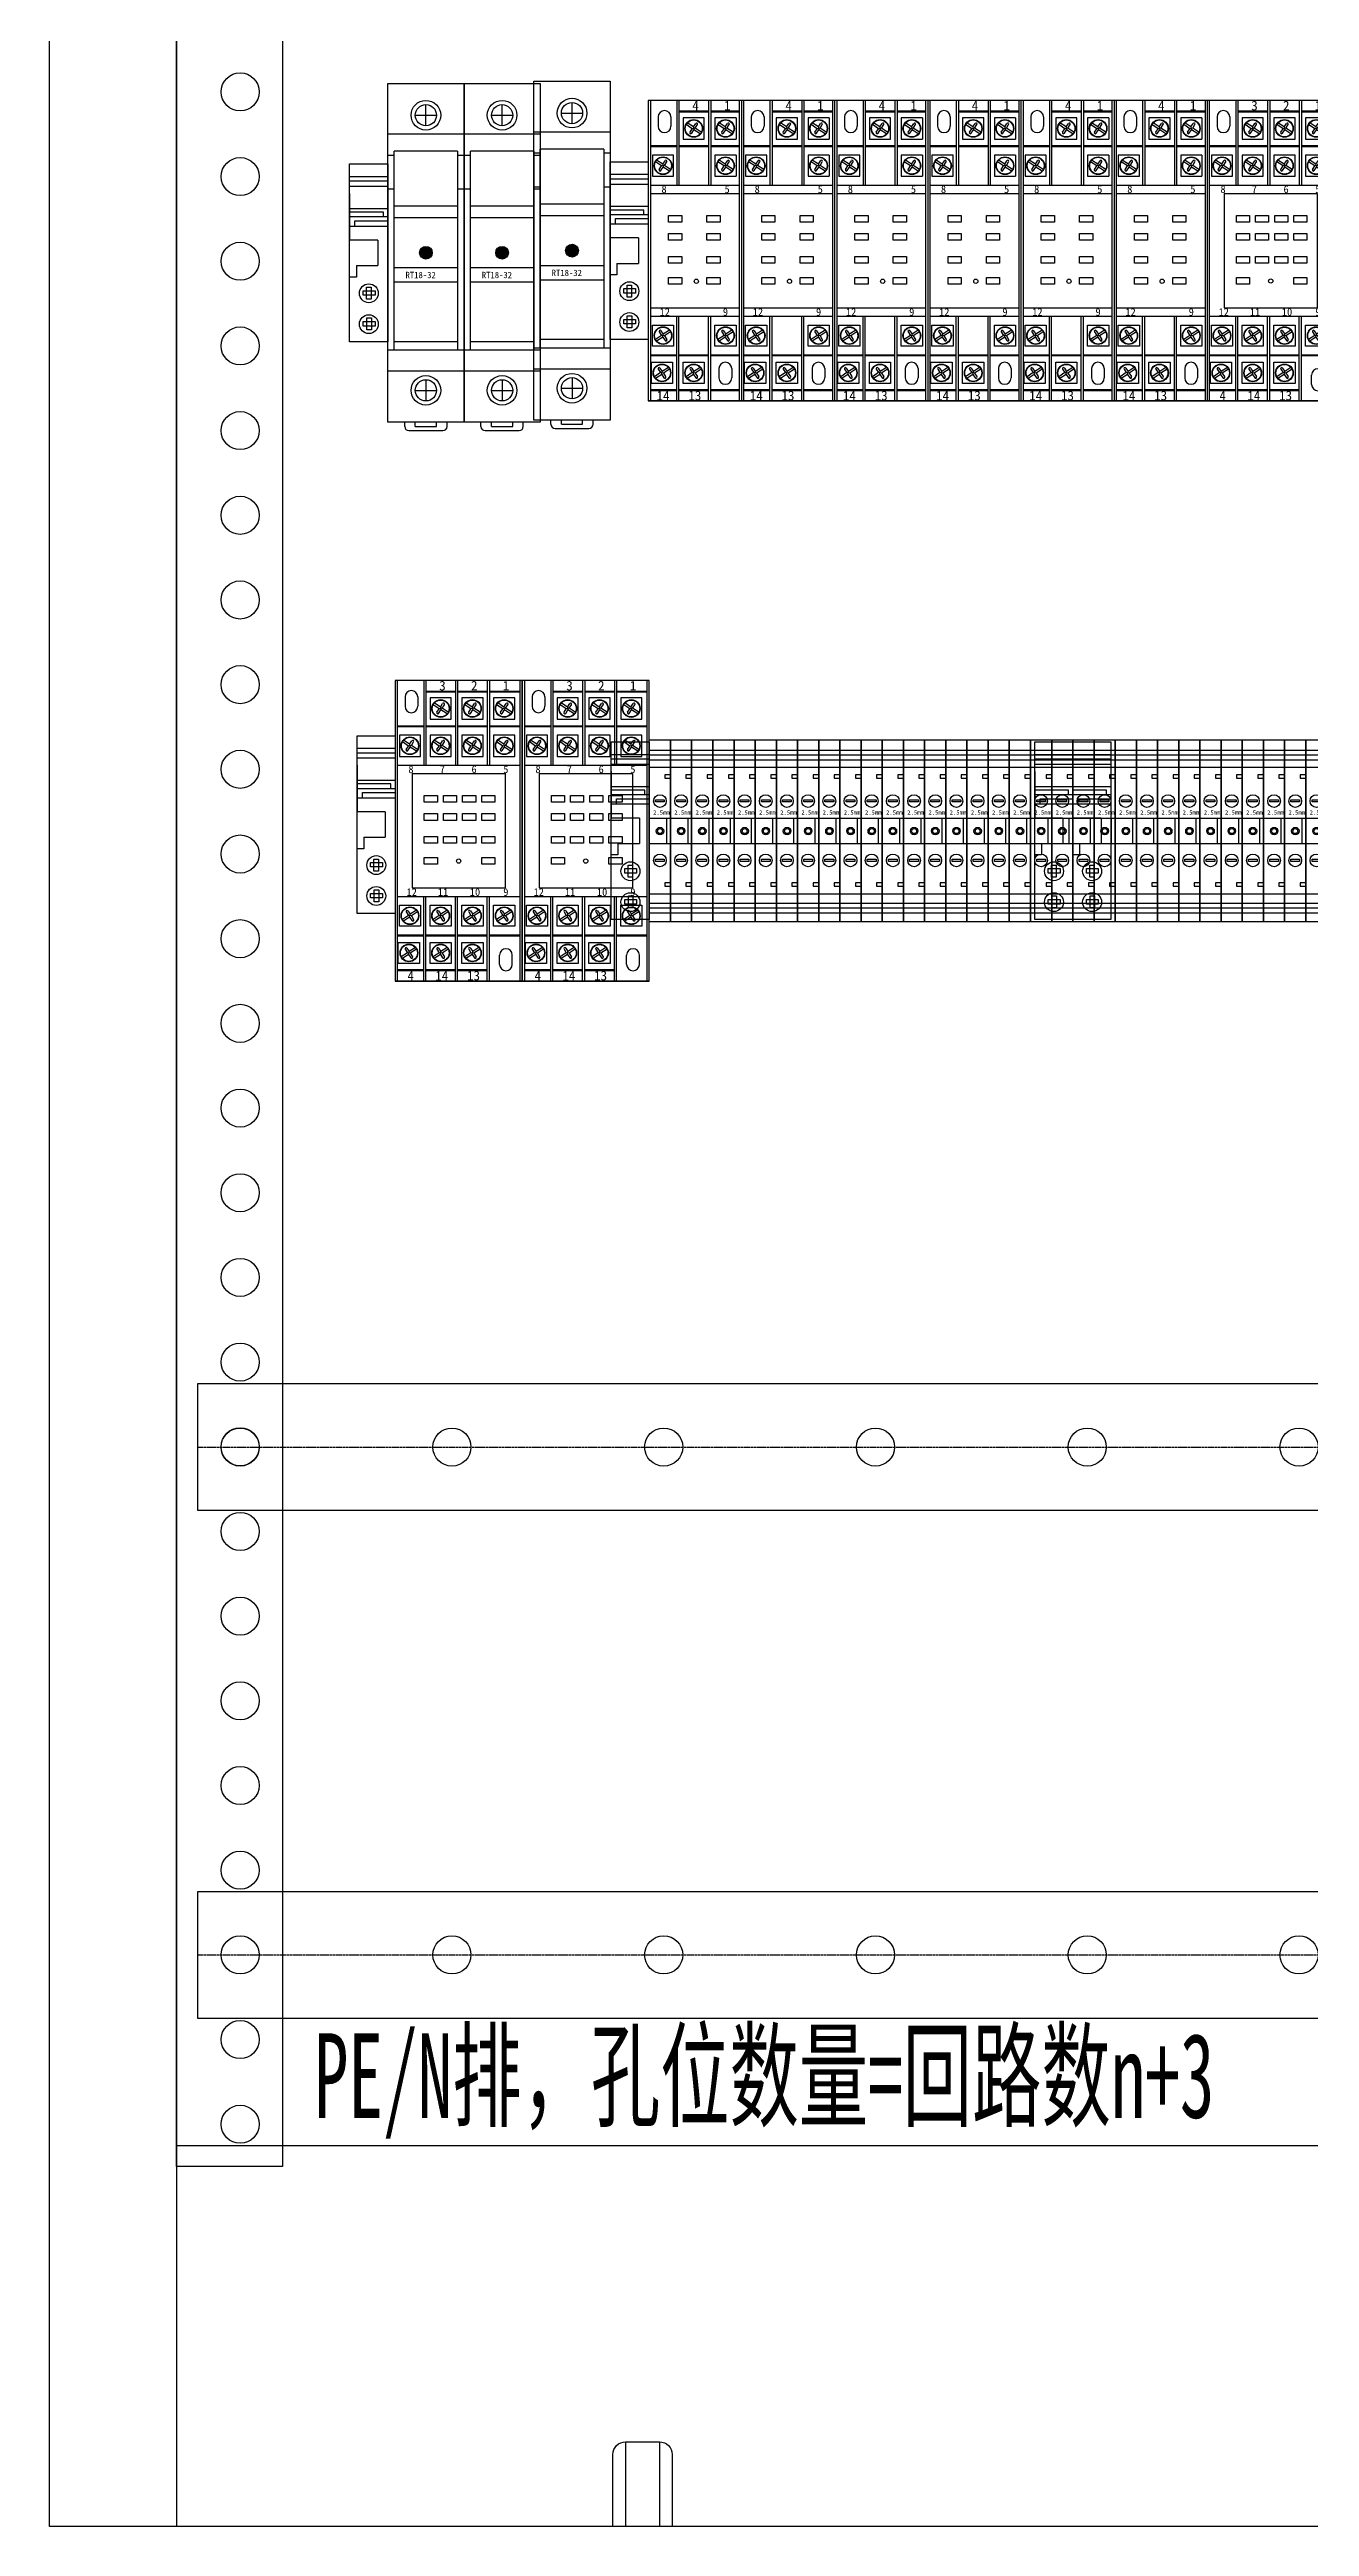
# Model space of a CAD drawing. Extents: x 1629190 to 1629790, y 398012 to 400212.
# Drawn here: x 1629190 to 1629487, y 398012 to 398597 of the extents above; entities that cross this region are included whole.
import ezdxf
from ezdxf.enums import TextEntityAlignment as Align

# ---------------------------------------------------------------- set-up
doc = ezdxf.new("R2010")
doc.units = 0
doc.header["$MEASUREMENT"] = 0
doc.linetypes.add('LYJS-XX', pattern=[0.35, 0.25, -0.1])
for name, color, linetype in [('LY-JS-BJ', 7, 'Continuous'), ('LY-JS-YQJ', 7, 'Continuous'), ('布置图', 20, 'Continuous')]:
    doc.layers.add(name, color=color, linetype=linetype)
doc.layers.add('LY-二次控制图', color=7, linetype='Continuous', lineweight=18)
doc.styles.add('宋体', font='', dxfattribs={"width": 0.8, "height": 3.5})
doc.styles.get('宋体').set_extended_font_data('SimSun')

# ---------------------------------------------------------------- blocks, each defined once
blk = doc.blocks.new('HH54P')
at = {"layer": 'LY-JS-YQJ'}
for p, q in [((0, 71), (0, 68.5)), ((30, 71), (0, 71)), ((0, 71), (0, 0)), ((0.5, 71), (0.5, 0)), ((6.75, 71), (6.75, 51)), ((7.25, 71), (7.25, 51)), ((14.25, 71), (14.25, 51)), ((14.75, 71), (14.75, 51)), ((21.75, 71), (21.75, 51)), ((22.25, 71), (22.25, 51)), ((29.5, 0), (29.5, 71)), ((30, 0), (30, 71)), ((2.34, 67.09), (2.34, 64.88)), ((5.34, 67.09), (5.34, 64.88)), ((7.25, 68.5), (14.25, 68.5)), ((7.25, 68.3), (14.25, 68.3)), ((13.24, 66.87), (8.24, 66.87)), ((8.24, 66.87), (8.24, 61.87)), ((10.4, 64.3), (8.95, 65.27)), ((10.67, 64.71), (9.21, 65.67)), ((11.07, 64.44), (10.4, 64.3)), ((10.67, 64.71), (11.21, 65.53)), ((10.67, 64.71), (10.8, 64.04)), ((11.07, 64.44), (11.61, 65.26)), ((12.53, 63.48), (11.07, 64.44)), ((13.24, 61.87), (13.24, 66.87)), ((14.75, 68.5), (21.75, 68.5)), ((14.75, 68.3), (21.75, 68.3)), ((15.74, 66.87), (15.74, 61.87)), ((20.74, 66.87), (15.74, 66.87)), ((17.9, 64.3), (16.45, 65.27)), ((18.17, 64.71), (16.71, 65.67)), ((18.57, 64.44), (17.9, 64.3)), ((18.17, 64.71), (18.71, 65.53)), ((18.17, 64.71), (18.3, 64.04)), ((18.57, 64.44), (19.11, 65.26)), ((20.03, 63.48), (18.57, 64.44)), ((20.74, 61.87), (20.74, 66.87)), ((22.25, 68.5), (29.5, 68.5)), ((22.25, 68.3), (29.5, 68.3)), ((28.24, 66.87), (23.24, 66.87)), ((23.24, 66.87), (23.24, 61.87)), ((25.4, 64.3), (23.95, 65.27)), ((25.67, 64.71), (24.21, 65.67)), ((26.07, 64.44), (25.4, 64.3)), ((25.67, 64.71), (26.21, 65.53)), ((25.67, 64.71), (25.8, 64.04)), ((26.07, 64.44), (26.61, 65.26)), ((27.53, 63.48), (26.07, 64.44)), ((28.24, 61.87), (28.24, 66.87)), ((0.5, 60.3), (6.75, 60.3)), ((0.5, 60.1), (6.75, 60.1)), ((7.25, 60.3), (14.25, 60.3)), ((7.25, 60.1), (14.25, 60.1)), ((8.24, 61.87), (13.24, 61.87)), ((9.86, 63.48), (10.4, 64.3)), ((10.26, 63.22), (10.8, 64.04)), ((12.26, 63.08), (10.8, 64.04)), ((14.75, 60.3), (21.75, 60.3)), ((14.75, 60.1), (21.75, 60.1)), ((15.74, 61.87), (20.74, 61.87)), ((17.36, 63.48), (17.9, 64.3)), ((17.76, 63.22), (18.3, 64.04)), ((19.76, 63.08), (18.3, 64.04)), ((22.25, 60.3), (29.5, 60.3)), ((22.25, 60.1), (29.5, 60.1)), ((23.24, 61.87), (28.24, 61.87)), ((24.86, 63.48), (25.4, 64.3)), ((25.26, 63.22), (25.8, 64.04)), ((27.26, 63.08), (25.8, 64.04)), ((5.99, 58.07), (0.99, 58.07)), ((0.99, 58.07), (0.99, 53.07)), ((0.99, 53.07), (5.99, 53.07)), ((3.15, 55.51), (1.7, 56.47)), ((3.42, 55.91), (1.96, 56.87)), ((2.61, 54.68), (3.15, 55.51)), ((3.01, 54.42), (3.55, 55.24)), ((3.82, 55.64), (3.15, 55.51)), ((3.42, 55.91), (3.96, 56.73)), ((3.42, 55.91), (3.55, 55.24)), ((5.01, 54.28), (3.55, 55.24)), ((3.82, 55.64), (4.36, 56.46)), ((5.28, 54.68), (3.82, 55.64)), ((5.99, 53.07), (5.99, 58.07)), ((8.24, 58.07), (8.24, 53.07)), ((13.24, 58.07), (8.24, 58.07)), ((8.24, 53.07), (13.24, 53.07)), ((10.4, 55.51), (8.95, 56.47)), ((10.67, 55.91), (9.21, 56.87)), ((9.86, 54.68), (10.4, 55.51)), ((10.26, 54.42), (10.8, 55.24)), ((11.07, 55.64), (10.4, 55.51)), ((10.67, 55.91), (11.21, 56.73)), ((10.67, 55.91), (10.8, 55.24)), ((12.26, 54.28), (10.8, 55.24)), ((11.07, 55.64), (11.61, 56.46)), ((12.53, 54.68), (11.07, 55.64)), ((13.24, 53.07), (13.24, 58.07)), ((20.74, 58.07), (15.74, 58.07)), ((15.74, 58.07), (15.74, 53.07)), ((15.74, 53.07), (20.74, 53.07)), ((17.9, 55.51), (16.45, 56.47)), ((18.17, 55.91), (16.71, 56.87)), ((17.36, 54.68), (17.9, 55.51)), ((17.76, 54.42), (18.3, 55.24)), ((18.57, 55.64), (17.9, 55.51)), ((18.17, 55.91), (18.71, 56.73)), ((18.17, 55.91), (18.3, 55.24)), ((19.76, 54.28), (18.3, 55.24)), ((18.57, 55.64), (19.11, 56.46)), ((20.03, 54.68), (18.57, 55.64)), ((20.74, 53.07), (20.74, 58.07)), ((23.24, 58.07), (23.24, 53.07)), ((28.24, 58.07), (23.24, 58.07)), ((23.24, 53.07), (28.24, 53.07)), ((25.4, 55.51), (23.95, 56.47)), ((25.67, 55.91), (24.21, 56.87)), ((24.86, 54.68), (25.4, 55.51)), ((25.26, 54.42), (25.8, 55.24)), ((26.07, 55.64), (25.4, 55.51)), ((25.67, 55.91), (26.21, 56.73)), ((25.67, 55.91), (25.8, 55.24)), ((27.26, 54.28), (25.8, 55.24)), ((26.07, 55.64), (26.61, 56.46)), ((27.53, 54.68), (26.07, 55.64)), ((28.24, 53.07), (28.24, 58.07)), ((0.5, 51), (29.5, 51)), ((4, 49), (4, 22)), ((4, 49), (26, 49)), ((26, 49), (26, 22)), ((0.5, 20), (29.5, 20)), ((0.99, 12.93), (0.99, 17.93)), ((0.99, 17.93), (5.99, 17.93)), ((4, 22), (26, 22)), ((5.99, 17.93), (5.99, 12.93)), ((6.75, 0), (6.75, 20)), ((7.25, 0), (7.25, 20)), ((8.24, 17.93), (13.24, 17.93)), ((8.24, 12.93), (8.24, 17.93)), ((13.24, 17.93), (13.24, 12.93)), ((14.25, 0), (14.25, 20)), ((14.75, 0), (14.75, 20)), ((15.74, 12.93), (15.74, 17.93)), ((15.74, 17.93), (20.74, 17.93)), ((20.74, 17.93), (20.74, 12.93)), ((21.75, 0), (21.75, 20)), ((22.25, 0), (22.25, 20)), ((23.24, 17.93), (28.24, 17.93)), ((23.24, 12.93), (23.24, 17.93)), ((28.24, 17.93), (28.24, 12.93)), ((5.99, 12.93), (0.99, 12.93)), ((3.15, 15.49), (1.7, 14.53)), ((3.42, 15.09), (1.96, 14.13)), ((2.61, 16.32), (3.15, 15.49)), ((3.01, 16.58), (3.55, 15.76)), ((3.82, 15.36), (3.15, 15.49)), ((3.42, 15.09), (3.55, 15.76)), ((3.42, 15.09), (3.96, 14.27)), ((5.01, 16.72), (3.55, 15.76)), ((5.28, 16.32), (3.82, 15.36)), ((3.82, 15.36), (4.36, 14.54)), ((13.24, 12.93), (8.24, 12.93)), ((10.4, 15.49), (8.95, 14.53)), ((10.67, 15.09), (9.21, 14.13)), ((9.86, 16.32), (10.4, 15.49)), ((10.26, 16.58), (10.8, 15.76)), ((11.07, 15.36), (10.4, 15.49)), ((10.67, 15.09), (10.8, 15.76)), ((10.67, 15.09), (11.21, 14.27)), ((12.26, 16.72), (10.8, 15.76)), ((12.53, 16.32), (11.07, 15.36)), ((11.07, 15.36), (11.61, 14.54)), ((20.74, 12.93), (15.74, 12.93)), ((17.9, 15.49), (16.45, 14.53)), ((18.17, 15.09), (16.71, 14.13)), ((17.36, 16.32), (17.9, 15.49)), ((17.76, 16.58), (18.3, 15.76)), ((18.57, 15.36), (17.9, 15.49)), ((18.17, 15.09), (18.3, 15.76)), ((18.17, 15.09), (18.71, 14.27)), ((19.76, 16.72), (18.3, 15.76)), ((20.03, 16.32), (18.57, 15.36)), ((18.57, 15.36), (19.11, 14.54)), ((28.24, 12.93), (23.24, 12.93)), ((25.4, 15.49), (23.95, 14.53)), ((25.67, 15.09), (24.21, 14.13)), ((24.86, 16.32), (25.4, 15.49)), ((25.26, 16.58), (25.8, 15.76)), ((26.07, 15.36), (25.4, 15.49)), ((25.67, 15.09), (25.8, 15.76)), ((25.67, 15.09), (26.21, 14.27)), ((27.26, 16.72), (25.8, 15.76)), ((27.53, 16.32), (26.07, 15.36)), ((26.07, 15.36), (26.61, 14.54)), ((0.5, 10.9), (6.75, 10.9)), ((0.5, 10.7), (6.75, 10.7)), ((0.74, 4.13), (0.74, 9.13)), ((0.74, 9.13), (5.74, 9.13)), ((2.9, 6.7), (1.45, 5.73)), ((3.17, 6.29), (1.71, 5.33)), ((2.36, 7.52), (2.9, 6.7)), ((2.76, 7.78), (3.3, 6.96)), ((3.57, 6.56), (2.9, 6.7)), ((3.17, 6.29), (3.3, 6.96)), ((3.17, 6.29), (3.71, 5.47)), ((4.76, 7.92), (3.3, 6.96)), ((5.03, 7.52), (3.57, 6.56)), ((3.57, 6.56), (4.11, 5.74)), ((5.74, 9.13), (5.74, 4.13)), ((7.25, 10.9), (14.25, 10.9)), ((7.25, 10.7), (14.25, 10.7)), ((8.24, 9.13), (13.24, 9.13)), ((8.24, 4.13), (8.24, 9.13)), ((10.4, 6.7), (8.95, 5.73)), ((10.67, 6.29), (9.21, 5.33)), ((9.86, 7.52), (10.4, 6.7)), ((10.26, 7.78), (10.8, 6.96)), ((11.07, 6.56), (10.4, 6.7)), ((10.67, 6.29), (10.8, 6.96)), ((10.67, 6.29), (11.21, 5.47)), ((12.26, 7.92), (10.8, 6.96)), ((12.53, 7.52), (11.07, 6.56)), ((11.07, 6.56), (11.61, 5.74)), ((13.24, 9.13), (13.24, 4.13)), ((14.75, 10.9), (21.75, 10.9)), ((14.75, 10.7), (21.75, 10.7)), ((15.74, 4.13), (15.74, 9.13)), ((15.74, 9.13), (20.74, 9.13)), ((17.9, 6.7), (16.45, 5.73)), ((18.17, 6.29), (16.71, 5.33)), ((17.36, 7.52), (17.9, 6.7)), ((17.76, 7.78), (18.3, 6.96)), ((18.57, 6.56), (17.9, 6.7)), ((18.17, 6.29), (18.3, 6.96)), ((18.17, 6.29), (18.71, 5.47)), ((19.76, 7.92), (18.3, 6.96)), ((20.03, 7.52), (18.57, 6.56)), ((18.57, 6.56), (19.11, 5.74)), ((20.74, 9.13), (20.74, 4.13)), ((22.25, 10.9), (29.5, 10.9)), ((22.25, 10.7), (29.5, 10.7)), ((24.65, 3.91), (24.65, 6.12)), ((27.65, 3.91), (27.65, 6.12)), ((30, 0), (0, 0)), ((0, 0), (30, 0)), ((0.5, 2.7), (6.75, 2.7)), ((0.5, 2.5), (6.75, 2.5)), ((5.74, 4.13), (0.74, 4.13)), ((7.25, 2.7), (14.25, 2.7)), ((7.25, 2.5), (14.25, 2.5)), ((13.24, 4.13), (8.24, 4.13)), ((14.75, 2.7), (21.75, 2.7)), ((14.75, 2.5), (21.75, 2.5)), ((20.74, 4.13), (15.74, 4.13))]:
    blk.add_line(p, q, dxfattribs=at)
for points in [[(6.88, 43.81), (9.97, 43.81), (9.97, 42.22), (6.88, 42.22)], [(11.41, 43.81), (14.5, 43.81), (14.5, 42.22), (11.41, 42.22)], [(15.93, 43.81), (19.03, 43.81), (19.03, 42.22), (15.93, 42.22)], [(20.46, 43.81), (23.56, 43.81), (23.56, 42.22), (20.46, 42.22)], [(6.88, 39.53), (9.97, 39.53), (9.97, 37.95), (6.88, 37.95)], [(11.41, 39.53), (14.5, 39.53), (14.5, 37.95), (11.41, 37.95)], [(15.93, 39.53), (19.03, 39.53), (19.03, 37.95), (15.93, 37.95)], [(20.46, 39.53), (23.56, 39.53), (23.56, 37.95), (20.46, 37.95)], [(6.88, 34.15), (9.97, 34.15), (9.97, 32.57), (6.88, 32.57)], [(11.41, 34.15), (14.5, 34.15), (14.5, 32.57), (11.41, 32.57)], [(15.93, 34.15), (19.03, 34.15), (19.03, 32.57), (15.93, 32.57)], [(20.46, 34.15), (23.56, 34.15), (23.56, 32.57), (20.46, 32.57)], [(6.88, 29.16), (9.97, 29.16), (9.97, 27.58), (6.88, 27.58)], [(20.46, 29.16), (23.56, 29.16), (23.56, 27.58), (20.46, 27.58)]]:
    blk.add_lwpolyline(points, close=True, dxfattribs=at)
for centre, radius in [((10.74, 64.37), 2.09), ((10.74, 64.37), 2), ((18.24, 64.37), 2.09), ((18.24, 64.37), 2), ((25.74, 64.37), 2.09), ((25.74, 64.37), 2), ((3.49, 55.57), 2.09), ((3.49, 55.57), 2), ((10.74, 55.57), 2.09), ((10.74, 55.57), 2), ((18.24, 55.57), 2.09), ((18.24, 55.57), 2), ((25.74, 55.57), 2.09), ((25.74, 55.57), 2), ((15, 28.33), 0.5), ((3.49, 15.43), 2.09), ((3.49, 15.43), 2), ((10.74, 15.43), 2.09), ((10.74, 15.43), 2), ((18.24, 15.43), 2.09), ((18.24, 15.43), 2), ((25.74, 15.43), 2.09), ((25.74, 15.43), 2), ((3.24, 6.63), 2.09), ((3.24, 6.63), 2), ((10.74, 6.63), 2.09), ((10.74, 6.63), 2), ((18.24, 6.63), 2.09), ((18.24, 6.63), 2)]:
    blk.add_circle(centre, radius, dxfattribs=at)
for centre, radius, start, end in [((3.84, 67.09), 1.5, 0, 180), ((3.84, 64.88), 1.5, 180, 0), ((11.41, 65.39), 0.24, 326.59494, 146.59494), ((18.91, 65.39), 0.24, 326.59494, 146.59494), ((26.41, 65.39), 0.24, 326.59494, 146.59494), ((10.06, 63.35), 0.24, 146.59494, 326.59494), ((17.56, 63.35), 0.24, 146.59494, 326.59494), ((25.06, 63.35), 0.24, 146.59494, 326.59494), ((2.81, 54.55), 0.24, 146.59494, 326.59494), ((4.16, 56.6), 0.24, 326.59494, 146.59494), ((10.06, 54.55), 0.24, 146.59494, 326.59494), ((11.41, 56.6), 0.24, 326.59494, 146.59494), ((17.56, 54.55), 0.24, 146.59494, 326.59494), ((18.91, 56.6), 0.24, 326.59494, 146.59494), ((25.06, 54.55), 0.24, 146.59494, 326.59494), ((26.41, 56.6), 0.24, 326.59494, 146.59494), ((2.81, 16.45), 0.24, 33.40506, 213.40506), ((4.16, 14.4), 0.24, 213.40506, 33.40506), ((10.06, 16.45), 0.24, 33.40506, 213.40506), ((11.41, 14.4), 0.24, 213.40506, 33.40506), ((17.56, 16.45), 0.24, 33.40506, 213.40506), ((18.91, 14.4), 0.24, 213.40506, 33.40506), ((25.06, 16.45), 0.24, 33.40506, 213.40506), ((26.41, 14.4), 0.24, 213.40506, 33.40506), ((2.56, 7.65), 0.24, 33.40506, 213.40506), ((10.06, 7.65), 0.24, 33.40506, 213.40506), ((17.56, 7.65), 0.24, 33.40506, 213.40506), ((26.15, 6.12), 1.5, 0, 180), ((3.91, 5.61), 0.24, 213.40506, 33.40506), ((11.41, 5.61), 0.24, 213.40506, 33.40506), ((18.91, 5.61), 0.24, 213.40506, 33.40506), ((26.15, 3.91), 1.5, 180, 0)]:
    blk.add_arc(centre, radius, start, end, dxfattribs=at)
for s, insert, char_height, width, attachment_point in [('{\\fSimSun|b0|i0|c134|p2;3}', (10.4, 70.88), 2.25, 1.0919, 1), ('{\\fSimSun|b0|i0|c134|p2;2}', (17.9, 70.88), 2.25, 1.0919, 1), ('{\\fSimSun|b0|i0|c134|p2;1}', (25.4, 70.88), 2.25, 1.0919, 1), ('{\\fSimSun|b0|i0|c134|p2;8}', (3.12, 50.91), 1.8, 0.8735, 1), ('{\\fSimSun|b0|i0|c134|p2;7}', (10.52, 50.91), 1.8, 0.8735, 1), ('{\\fSimSun|b0|i0|c134|p2;6}', (18.02, 50.91), 1.8, 0.8735, 1), ('{\\fSimSun|b0|i0|c134|p2;5}', (25.52, 50.91), 1.8, 0.8735, 1), ('{\\fSimSun|b0|i0|c134|p2;12}', (2.68, 21.91), 1.8, 0.8735, 1), ('{\\fSimSun|b0|i0|c134|p2;11}', (10.07, 21.91), 1.8, 0.8735, 1), ('{\\fSimSun|b0|i0|c134|p2;10}', (17.62, 21.91), 1.8, 0.8735, 1), ('{\\fSimSun|b0|i0|c134|p2;9}', (25.52, 21.91), 1.8, 0.8735, 1), ('{\\fSimSun|b0|i0|c134|p2;4}', (2.9, 0.12), 2.25, 1.0919, 7), ('{\\fSimSun|b0|i0|c134|p2;14}', (9.47, 0.12), 2.25, 1.0919, 7), ('{\\fSimSun|b0|i0|c134|p2;13}', (16.97, 0.12), 2.25, 1.0919, 7)]:
    blk.add_mtext(s, dxfattribs=dict(at, insert=insert, char_height=char_height, width=width, attachment_point=attachment_point))
blk = doc.blocks.new('HH52P')
at = {"layer": 'LY-JS-YQJ'}
for p, q in [((0, 71), (0, 0)), ((22, 71), (0, 71)), ((0, 71), (0, 68.5)), ((0.5, 71), (0.5, 0)), ((6.75, 71), (6.75, 51)), ((7.25, 71), (7.25, 51)), ((14.25, 71), (14.25, 51)), ((14.75, 71), (14.75, 51)), ((21.5, 71), (21.5, 0)), ((22, 71), (22, 0)), ((2.34, 67.09), (2.34, 64.88)), ((5.34, 67.09), (5.34, 64.88)), ((7.25, 68.5), (14.25, 68.5)), ((7.25, 68.3), (14.25, 68.3)), ((8.24, 66.87), (8.24, 61.87)), ((13.24, 66.87), (8.24, 66.87)), ((10.4, 64.3), (8.95, 65.27)), ((10.67, 64.71), (9.21, 65.67)), ((11.07, 64.44), (10.4, 64.3)), ((10.67, 64.71), (11.21, 65.53)), ((10.67, 64.71), (10.8, 64.04)), ((11.07, 64.44), (11.61, 65.26)), ((12.53, 63.48), (11.07, 64.44)), ((13.24, 61.87), (13.24, 66.87)), ((14.75, 68.5), (21.5, 68.5)), ((14.75, 68.3), (21.5, 68.3)), ((20.74, 66.87), (15.74, 66.87)), ((15.74, 66.87), (15.74, 61.87)), ((17.9, 64.3), (16.45, 65.27)), ((18.17, 64.71), (16.71, 65.67)), ((18.57, 64.44), (17.9, 64.3)), ((18.17, 64.71), (18.71, 65.53)), ((18.17, 64.71), (18.3, 64.04)), ((18.57, 64.44), (19.11, 65.26)), ((20.03, 63.48), (18.57, 64.44)), ((20.74, 66.87), (20.74, 61.87)), ((0.5, 60.3), (6.75, 60.3)), ((0.5, 60.1), (6.75, 60.1)), ((7.25, 60.3), (14.25, 60.3)), ((7.25, 60.1), (14.25, 60.1)), ((8.24, 61.87), (13.24, 61.87)), ((9.86, 63.48), (10.4, 64.3)), ((10.26, 63.22), (10.8, 64.04)), ((12.26, 63.08), (10.8, 64.04)), ((14.75, 60.3), (21.5, 60.3)), ((14.75, 60.1), (21.5, 60.1)), ((15.74, 61.87), (20.74, 61.87)), ((17.36, 63.48), (17.9, 64.3)), ((17.76, 63.22), (18.3, 64.04)), ((19.76, 63.08), (18.3, 64.04)), ((0.99, 58.07), (0.99, 53.07)), ((5.99, 58.07), (0.99, 58.07)), ((0.99, 53.07), (5.99, 53.07)), ((3.15, 55.51), (1.7, 56.47)), ((3.42, 55.91), (1.96, 56.87)), ((2.61, 54.68), (3.15, 55.51)), ((3.01, 54.42), (3.55, 55.24)), ((3.82, 55.64), (3.15, 55.51)), ((3.42, 55.91), (3.96, 56.73)), ((3.42, 55.91), (3.55, 55.24)), ((5.01, 54.28), (3.55, 55.24)), ((3.82, 55.64), (4.36, 56.46)), ((5.28, 54.68), (3.82, 55.64)), ((5.99, 53.07), (5.99, 58.07)), ((15.74, 58.07), (15.74, 53.07)), ((20.74, 58.07), (15.74, 58.07)), ((15.74, 53.07), (20.74, 53.07)), ((17.9, 55.51), (16.45, 56.47)), ((18.17, 55.91), (16.71, 56.87)), ((17.36, 54.68), (17.9, 55.51)), ((17.76, 54.42), (18.3, 55.24)), ((18.57, 55.64), (17.9, 55.51)), ((18.17, 55.91), (18.71, 56.73)), ((18.17, 55.91), (18.3, 55.24)), ((19.76, 54.28), (18.3, 55.24)), ((18.57, 55.64), (19.11, 56.46)), ((20.03, 54.68), (18.57, 55.64)), ((20.74, 58.07), (20.74, 53.07)), ((0.5, 51), (21.5, 51)), ((0.5, 49), (21.5, 49)), ((0.5, 22), (21.5, 22)), ((0.5, 20), (21.5, 20)), ((0.99, 17.93), (5.99, 17.93)), ((0.99, 12.93), (0.99, 17.93)), ((5.99, 17.93), (5.99, 12.93)), ((6.75, 0), (6.75, 20)), ((7.25, 0), (7.25, 20)), ((14.25, 0), (14.25, 20)), ((14.75, 0), (14.75, 20)), ((15.74, 17.93), (20.74, 17.93)), ((15.74, 12.93), (15.74, 17.93)), ((20.74, 17.93), (20.74, 12.93)), ((5.99, 12.93), (0.99, 12.93)), ((3.15, 15.49), (1.7, 14.53)), ((3.42, 15.09), (1.96, 14.13)), ((2.61, 16.32), (3.15, 15.49)), ((3.01, 16.58), (3.55, 15.76)), ((3.82, 15.36), (3.15, 15.49)), ((3.42, 15.09), (3.55, 15.76)), ((3.42, 15.09), (3.96, 14.27)), ((5.01, 16.72), (3.55, 15.76)), ((5.28, 16.32), (3.82, 15.36)), ((3.82, 15.36), (4.36, 14.54)), ((20.74, 12.93), (15.74, 12.93)), ((17.9, 15.49), (16.45, 14.53)), ((18.17, 15.09), (16.71, 14.13)), ((17.36, 16.32), (17.9, 15.49)), ((17.76, 16.58), (18.3, 15.76)), ((18.57, 15.36), (17.9, 15.49)), ((18.17, 15.09), (18.3, 15.76)), ((18.17, 15.09), (18.71, 14.27)), ((19.76, 16.72), (18.3, 15.76)), ((20.03, 16.32), (18.57, 15.36)), ((18.57, 15.36), (19.11, 14.54)), ((0.5, 10.9), (6.75, 10.9)), ((0.5, 10.7), (6.75, 10.7)), ((0.74, 9.13), (5.74, 9.13)), ((0.74, 4.13), (0.74, 9.13)), ((2.9, 6.7), (1.45, 5.73)), ((3.17, 6.29), (1.71, 5.33)), ((2.36, 7.52), (2.9, 6.7)), ((2.76, 7.78), (3.3, 6.96)), ((3.57, 6.56), (2.9, 6.7)), ((3.17, 6.29), (3.3, 6.96)), ((3.17, 6.29), (3.71, 5.47)), ((4.76, 7.92), (3.3, 6.96)), ((5.03, 7.52), (3.57, 6.56)), ((3.57, 6.56), (4.11, 5.74)), ((5.74, 9.13), (5.74, 4.13)), ((7.25, 10.9), (14.25, 10.9)), ((7.25, 10.7), (14.25, 10.7)), ((8.24, 4.13), (8.24, 9.13)), ((8.24, 9.13), (13.24, 9.13)), ((10.4, 6.7), (8.95, 5.73)), ((10.67, 6.29), (9.21, 5.33)), ((9.86, 7.52), (10.4, 6.7)), ((10.26, 7.78), (10.8, 6.96)), ((11.07, 6.56), (10.4, 6.7)), ((10.67, 6.29), (10.8, 6.96)), ((10.67, 6.29), (11.21, 5.47)), ((12.26, 7.92), (10.8, 6.96)), ((12.53, 7.52), (11.07, 6.56)), ((11.07, 6.56), (11.61, 5.74)), ((13.24, 9.13), (13.24, 4.13)), ((14.75, 10.9), (21.5, 10.9)), ((14.75, 10.7), (21.5, 10.7)), ((16.7, 7.65), (16.7, 5.44)), ((19.7, 7.65), (19.7, 5.44)), ((0, 0), (22, 0)), ((22, 0), (0, 0)), ((0.5, 2.7), (6.75, 2.7)), ((0.5, 2.5), (6.75, 2.5)), ((5.74, 4.13), (0.74, 4.13)), ((7.25, 2.7), (14.25, 2.7)), ((7.25, 2.5), (14.25, 2.5)), ((13.24, 4.13), (8.24, 4.13)), ((14.75, 2.7), (21.5, 2.7)), ((14.75, 2.5), (21.5, 2.5))]:
    blk.add_line(p, q, dxfattribs=at)
for points in [[(4.81, 43.81), (7.91, 43.81), (7.91, 42.22), (4.81, 42.22)], [(13.87, 43.81), (16.97, 43.81), (16.97, 42.22), (13.87, 42.22)], [(4.81, 39.53), (7.91, 39.53), (7.91, 37.95), (4.81, 37.95)], [(13.87, 39.53), (16.97, 39.53), (16.97, 37.95), (13.87, 37.95)], [(4.81, 34.15), (7.91, 34.15), (7.91, 32.57), (4.81, 32.57)], [(13.87, 34.15), (16.97, 34.15), (16.97, 32.57), (13.87, 32.57)], [(4.81, 29.16), (7.91, 29.16), (7.91, 27.58), (4.81, 27.58)], [(13.87, 29.16), (16.97, 29.16), (16.97, 27.58), (13.87, 27.58)]]:
    blk.add_lwpolyline(points, close=True, dxfattribs=at)
for centre, radius in [((10.74, 64.37), 2.09), ((10.74, 64.37), 2), ((18.24, 64.37), 2.09), ((18.24, 64.37), 2), ((3.49, 55.57), 2.09), ((3.49, 55.57), 2), ((18.24, 55.57), 2.09), ((18.24, 55.57), 2), ((11.36, 28.27), 0.5), ((3.49, 15.43), 2.09), ((3.49, 15.43), 2), ((18.24, 15.43), 2.09), ((18.24, 15.43), 2), ((3.24, 6.63), 2.09), ((3.24, 6.63), 2), ((10.74, 6.63), 2.09), ((10.74, 6.63), 2)]:
    blk.add_circle(centre, radius, dxfattribs=at)
for centre, radius, start, end in [((3.84, 67.09), 1.5, 0, 180), ((3.84, 64.88), 1.5, 180, 0), ((11.41, 65.39), 0.24, 326.59494, 146.59494), ((18.91, 65.39), 0.24, 326.59494, 146.59494), ((10.06, 63.35), 0.24, 146.59494, 326.59494), ((17.56, 63.35), 0.24, 146.59494, 326.59494), ((2.81, 54.55), 0.24, 146.59494, 326.59494), ((4.16, 56.6), 0.24, 326.59494, 146.59494), ((17.56, 54.55), 0.24, 146.59494, 326.59494), ((18.91, 56.6), 0.24, 326.59494, 146.59494), ((2.81, 16.45), 0.24, 33.40506, 213.40506), ((4.16, 14.4), 0.24, 213.40506, 33.40506), ((17.56, 16.45), 0.24, 33.40506, 213.40506), ((18.91, 14.4), 0.24, 213.40506, 33.40506), ((2.56, 7.65), 0.24, 33.40506, 213.40506), ((10.06, 7.65), 0.24, 33.40506, 213.40506), ((18.2, 7.65), 1.5, 0, 180), ((3.91, 5.61), 0.24, 213.40506, 33.40506), ((11.41, 5.61), 0.24, 213.40506, 33.40506), ((18.2, 5.44), 1.5, 180, 0)]:
    blk.add_arc(centre, radius, start, end, dxfattribs=at)
for s, insert, char_height, width, attachment_point in [('{\\fSimSun|b0|i0|c134|p2;4}', (10.4, 70.88), 2.25, 1.0919, 1), ('{\\fSimSun|b0|i0|c134|p2;1}', (17.9, 70.88), 2.25, 1.0919, 1), ('{\\fSimSun|b0|i0|c134|p2;8}', (3.12, 50.91), 1.8, 0.8735, 1), ('{\\fSimSun|b0|i0|c134|p2;5}', (18.02, 50.91), 1.8, 0.8735, 1), ('{\\fSimSun|b0|i0|c134|p2;12}', (2.68, 21.91), 1.8, 0.8735, 1), ('{\\fSimSun|b0|i0|c134|p2;9}', (17.62, 21.91), 1.8, 0.8735, 1), ('{\\fSimSun|b0|i0|c134|p2;14}', (1.97, 0.12), 2.25, 1.0919, 7), ('{\\fSimSun|b0|i0|c134|p2;13}', (9.47, 0.12), 2.25, 1.0919, 7)]:
    blk.add_mtext(s, dxfattribs=dict(at, insert=insert, char_height=char_height, width=width, attachment_point=attachment_point))
blk = doc.blocks.new('RT18保险 正视图')
at = {"layer": 'LY-JS-YQJ'}
blk.add_hatch(color=1, dxfattribs=at).paths.add_polyline_path([(1.5, -40, 1), (-1.5, -40, 1)])
for p, q in [((-9, -80), (-9, 0)), ((-9, 0), (9, 0)), ((9, 0), (9, -80)), ((0, -10.01), (0, -5.01)), ((-2.5, -7.51), (2.5, -7.51)), ((9, -12.01), (-9, -12.01)), ((-7.5, -17), (-9, -17)), ((7.5, -16), (-7.5, -16)), ((-7.5, -63), (-7.5, -16)), ((7.5, -16), (7.5, -63)), ((9, -17), (7.5, -17)), ((-7.5, -25), (-9, -25)), ((7.5, -29), (-7.5, -29)), ((9, -25), (7.5, -25)), ((7.5, -31.75), (-7.5, -31.75)), ((-7.5, -43.5), (7.5, -43.5)), ((-7.5, -46.9), (7.5, -46.9)), ((9, -63), (-9, -63)), ((7.5, -61), (-7.5, -61)), ((9, -67.99), (-9, -67.99)), ((0, -69.99), (0, -74.99)), ((-2.5, -72.49), (2.5, -72.49)), ((9, -80), (-9, -80)), ((-5, -81), (-5, -80)), ((-2.5, -81), (-2.5, -80)), ((-2.5, -81), (2.5, -81)), ((2.5, -81), (2.5, -80)), ((5, -81), (5, -80)), ((-4, -82), (4, -82))]:
    blk.add_line(p, q, dxfattribs=at)
for centre, radius in [((0, -7.51), 3.5), ((0, -7.51), 2.5), ((0, -72.49), 3.5), ((0, -72.49), 2.5)]:
    blk.add_circle(centre, radius, dxfattribs=at)
at = {"layer": 'LY-JS-YQJ', "color": 1}
blk.add_circle((0, -40), 1.5, dxfattribs=at)
at = {"layer": 'LY-JS-YQJ'}
for centre, start, end in [((-4, -81), 180, 270), ((4, -81), 270, 0)]:
    blk.add_arc(centre, 1, start, end, dxfattribs=at)
at = {"layer": 'LY-JS-YQJ', "insert": (-4.8, -44.5), "char_height": 1.5, "width": 12.3, "attachment_point": 1}
blk.add_mtext('RT18-32', dxfattribs=at)
blk = doc.blocks.new('RT18-32X-6A')
at = {"layer": 'LY-JS-YQJ'}
blk.add_blockref('RT18保险 正视图', (9, 80), dxfattribs=at)
blk = doc.blocks.new('端子堵头')
at = {"layer": 'LY-JS-YQJ'}
for p, q in [((0, 39.03), (9, 39.03)), ((0, 37.96), (9, 37.96)), ((0, 36.73), (9, 36.73)), ((0, 35), (0, 24)), ((0, 31.48), (9, 31.48)), ((7.97, 30.59), (0, 30.59)), ((0, 29.53), (9, 29.53)), ((7.97, 29.53), (7.97, 30.59)), ((9, 35), (9, 24)), ((9, 34.58), (9, 33.47)), ((0, 27.32), (9, 27.32)), ((6.66, 24), (0, 24)), ((1.25, 27.32), (1.25, 28.56)), ((1.25, 28.56), (9, 28.56)), ((6.66, 24), (6.66, 18)), ((1.59, 18), (1.59, 15.27)), ((1.59, 18), (6.66, 18)), ((1.59, 15.27), (0, 15.27))]:
    blk.add_line(p, q, dxfattribs=at)
for points in [[(0, 42), (9, 42), (9, 0), (0, 0)], [(3.2, 12.05), (6.01, 12.05), (6.01, 10.99), (3.2, 10.99)], [(5.06, 12.84), (5.06, 10.03), (3.99, 10.03), (3.99, 12.84)], [(3.2, 4.76), (6.01, 4.76), (6.01, 3.69), (3.2, 3.69)], [(5.13, 5.6), (5.13, 2.79), (4.06, 2.79), (4.06, 5.6)]]:
    blk.add_lwpolyline(points, close=True, dxfattribs=at)
for centre in [(4.54, 11.43), (4.54, 4.14)]:
    blk.add_circle(centre, 2.23, dxfattribs=at)
blk = doc.blocks.new('UK-2.5 5组')
at = {"layer": 'LY-JS-YQJ'}
for p, q in [((0, 19.03), (5, 19.03)), ((0, 17.96), (5, 17.96)), ((5, 19.03), (10, 19.03)), ((5, 17.96), (10, 17.96)), ((10, 19.03), (15, 19.03)), ((10, 17.96), (15, 17.96)), ((15, 19.03), (20, 19.03)), ((15, 17.96), (20, 17.96)), ((0, 16.73), (5, 16.73)), ((5, 13.21), (3.66, 13.21)), ((3.66, 13.21), (3.66, 12.43)), ((3.66, 12.43), (5, 12.43)), ((5, 16.73), (10, 16.73)), ((5, 12.43), (5, 11.32)), ((10, 13.21), (8.66, 13.21)), ((8.66, 13.21), (8.66, 12.43)), ((8.66, 12.43), (10, 12.43)), ((10, 16.73), (15, 16.73)), ((10, 12.43), (10, 11.32)), ((15, 13.21), (13.66, 13.21)), ((13.66, 13.21), (13.66, 12.43)), ((13.66, 12.43), (15, 12.43)), ((15, 16.73), (20, 16.73)), ((15, 12.43), (15, 11.32)), ((20, 13.21), (18.66, 13.21)), ((18.66, 13.21), (18.66, 12.43)), ((18.66, 12.43), (20, 12.43)), ((0, 3), (5, 3)), ((4.07, 3), (4.07, -3)), ((5, 3), (10, 3)), ((9.07, 3), (9.07, -3)), ((10, 3), (15, 3)), ((14.07, 3), (14.07, -3)), ((15, 3), (20, 3)), ((19.07, 3), (19.07, -3)), ((0, -3), (5, -3)), ((5, -3), (10, -3)), ((10, -3), (15, -3)), ((15, -3), (20, -3)), ((0, -17.12), (5, -17.12)), ((5, -12.33), (3.66, -12.33)), ((3.66, -12.33), (3.66, -13.11)), ((3.66, -13.11), (5, -13.11)), ((5, -17.12), (10, -17.12)), ((10, -12.33), (8.66, -12.33)), ((8.66, -12.33), (8.66, -13.11)), ((8.66, -13.11), (10, -13.11)), ((10, -17.12), (15, -17.12)), ((15, -12.33), (13.66, -12.33)), ((13.66, -12.33), (13.66, -13.11)), ((13.66, -13.11), (15, -13.11)), ((15, -17.12), (20, -17.12)), ((20, -12.33), (18.66, -12.33)), ((18.66, -12.33), (18.66, -13.11)), ((18.66, -13.11), (20, -13.11)), ((0, -18.19), (5, -18.19)), ((0, -19.42), (5, -19.42)), ((5, -18.19), (10, -18.19)), ((5, -19.42), (10, -19.42)), ((10, -18.19), (15, -18.19)), ((10, -19.42), (15, -19.42)), ((15, -18.19), (20, -18.19)), ((15, -19.42), (20, -19.42))]:
    blk.add_line(p, q, dxfattribs=at)
at = {"layer": 'LY-JS-YQJ', "color": 6}
for p, q in [((20, 19.03), (25, 19.03)), ((20, 17.96), (25, 17.96)), ((20, 16.73), (25, 16.73)), ((20, 12.43), (20, 11.32)), ((25, 13.21), (23.66, 13.21)), ((23.66, 13.21), (23.66, 12.43)), ((23.66, 12.43), (25, 12.43)), ((25, 12.43), (25, 11.32)), ((20, 3), (25, 3)), ((24.07, 3), (24.07, -3)), ((20, -3), (25, -3)), ((20, -17.12), (25, -17.12)), ((25, -12.33), (23.66, -12.33)), ((23.66, -12.33), (23.66, -13.11)), ((23.66, -13.11), (25, -13.11)), ((20, -18.19), (25, -18.19)), ((20, -19.42), (25, -19.42))]:
    blk.add_line(p, q, dxfattribs=at)
at = {"layer": 'LY-JS-YQJ'}
for points in [[(0, 21.5), (5, 21.5), (5, -21.5), (0, -21.5)], [(5, 21.5), (10, 21.5), (10, -21.5), (5, -21.5)], [(10, 21.5), (15, 21.5), (15, -21.5), (10, -21.5)], [(15, 21.5), (20, 21.5), (20, -21.5), (15, -21.5)], [(0, 15), (5, 15), (5, -15), (0, -15)], [(5, 15), (10, 15), (10, -15), (5, -15)], [(10, 15), (15, 15), (15, -15), (10, -15)], [(15, 15), (20, 15), (20, -15), (15, -15)], [(1.47, 7.3), (3.53, 7.3), (3.53, 6.79), (1.47, 6.79)], [(6.47, 7.3), (8.53, 7.3), (8.53, 6.79), (6.47, 6.79)], [(11.47, 7.3), (13.53, 7.3), (13.53, 6.79), (11.47, 6.79)], [(16.47, 7.3), (18.53, 7.3), (18.53, 6.79), (16.47, 6.79)], [(1.47, -6.71), (3.53, -6.71), (3.53, -7.23), (1.47, -7.23)], [(6.47, -6.71), (8.53, -6.71), (8.53, -7.23), (6.47, -7.23)], [(11.47, -6.71), (13.53, -6.71), (13.53, -7.23), (11.47, -7.23)], [(16.47, -6.71), (18.53, -6.71), (18.53, -7.23), (16.47, -7.23)]]:
    blk.add_lwpolyline(points, close=True, dxfattribs=at)
at = {"layer": 'LY-JS-YQJ', "color": 6}
for points in [[(20, 21.5), (25, 21.5), (25, -21.5), (20, -21.5)], [(20, 15), (25, 15), (25, -15), (20, -15)], [(21.47, 7.3), (23.53, 7.3), (23.53, 6.79), (21.47, 6.79)], [(21.47, -6.71), (23.53, -6.71), (23.53, -7.23), (21.47, -7.23)]]:
    blk.add_lwpolyline(points, close=True, dxfattribs=at)
at = {"layer": 'LY-JS-YQJ'}
for centre, radius in [((2.5, 7), 1.5), ((7.5, 7), 1.5), ((12.5, 7), 1.5), ((17.5, 7), 1.5), ((2.52, -0.08), 0.879), ((2.52, -0.08), 0.879), ((2.52, -0.08), 0.59), ((7.52, -0.08), 0.879), ((7.52, -0.08), 0.879), ((7.52, -0.08), 0.59), ((12.52, -0.08), 0.879), ((12.52, -0.08), 0.879), ((12.52, -0.08), 0.59), ((17.52, -0.08), 0.879), ((17.52, -0.08), 0.879), ((17.52, -0.08), 0.59), ((2.5, -7), 1.5), ((7.5, -7), 1.5), ((12.5, -7), 1.5), ((17.5, -7), 1.5)]:
    blk.add_circle(centre, radius, dxfattribs=at)
at = {"layer": 'LY-JS-YQJ', "color": 6}
for centre, radius in [((22.5, 7), 1.5), ((22.52, -0.08), 0.879), ((22.52, -0.08), 0.879), ((22.52, -0.08), 0.59), ((22.5, -7), 1.5)]:
    blk.add_circle(centre, radius, dxfattribs=at)
at = {"layer": 'LY-JS-YQJ', "char_height": 1, "width": 2.5692, "attachment_point": 1}
for insert in [(0.91, 4.81), (5.91, 4.81), (10.91, 4.81), (15.91, 4.81)]:
    blk.add_mtext('2.5mm', dxfattribs=dict(at, insert=insert))
at = {"layer": 'LY-JS-YQJ', "color": 6, "insert": (20.91, 4.81), "char_height": 1, "width": 2.5692, "attachment_point": 1}
blk.add_mtext('2.5mm', dxfattribs=at)
blk = doc.blocks.new('*U25')
at = {"layer": 'LY-JS-BJ', "color": 0}
blk.add_circle((0, 0), 4.5, dxfattribs=at)
blk = doc.blocks.new('*U26')
at = {"layer": 'LY-JS-BJ', "color": 0, "linetype": 'ByBlock', "lineweight": -2, "transparency": 16777216}
for p in [(0, 0), (50, 0), (100, 0), (150, 0), (200, 0), (250, 0), (300, 0), (350, 0), (400, 0)]:
    blk.add_blockref('*U25', p, dxfattribs=at)
blk = doc.blocks.new('A$C7A207737')
at = {"layer": 'LY-JS-BJ', "color": 4, "linetype": 'LYJS-XX'}
for p, q in [((-10, 119.93), (520, 119.93)), ((-10, 0), (520, 0))]:
    blk.add_line(p, q, dxfattribs=at)
at = {"layer": 'LY-JS-BJ', "color": 0}
for points in [[(-10, 134.93), (520, 134.93), (520, 104.93), (-10, 104.93)], [(-10, 15), (520, 15), (520, -15), (-10, -15)]]:
    blk.add_lwpolyline(points, close=True, dxfattribs=at)
for centre in [(0, 119.93), (510, 119.93), (0, 0), (510, 0)]:
    blk.add_circle(centre, 4.5, dxfattribs=at)
for p in [(50, 119.93), (50, 0)]:
    blk.add_blockref('*U26', p, dxfattribs=at)
at = {"layer": 'LY-JS-BJ', "color": 4, "style": '宋体', "width": 0.6}
blk.add_text('PE/N排，孔位数量=回路数n+3', height=20, dxfattribs=at).set_placement((17.41, -28.5), align=Align.MIDDLE_LEFT)
blk = doc.blocks.new('*U28')
at = {"layer": 'LY-JS-BJ', "color": 6}
blk.add_circle((0, 0), 4.5, dxfattribs=at)
blk = doc.blocks.new('*U29')
at = {"layer": 'LY-JS-BJ', "color": 0, "linetype": 'ByBlock', "lineweight": -2, "transparency": 16777216}
for p in [(0, -1500), (0, -1520), (0, -1540), (0, -1560), (0, -1580), (0, -1600), (0, -1620), (0, -1640), (0, -1660), (0, -1680), (0, -1700), (0, -1720), (0, -1740), (0, -1760), (0, -1780), (0, -1800), (0, -1820), (0, -1840), (0, -1860), (0, -1880), (0, -1900), (0, -1920), (0, -1940), (0, -1960), (0, -1980)]:
    blk.add_blockref('*U28', p, dxfattribs=at)
blk = doc.blocks.new('A$C11EF57A1')
at = {"layer": 'LY-JS-BJ', "color": 0, "ltscale": 2}
for p, q in [((-4, 20), (-4, 0)), ((4, 20), (4, 0))]:
    blk.add_line(p, q, dxfattribs=at)
blk.add_lwpolyline([(-4, 20), (4, 20, -0.414214), (7, 17), (7, 0), (-7, 0), (-7, 17, -0.414214)], format="xyb", close=True, dxfattribs=at)

msp = doc.modelspace()

# ---------------------------------------------------------------- linework, layer by layer
at = {"layer": 'LY-JS-BJ', "color": 6, "ltscale": 50}
for points in [[(1629219.94, 400156.92), (1629219.94, 398011.92)], [(1629219.94, 398101.92), (1629759.94, 398101.92)]]:
    msp.add_lwpolyline(points, dxfattribs=at)
at = {"layer": 'LY-JS-BJ', "color": 6, "lineweight": -3}
msp.add_lwpolyline([(1629244.94, 400096.92), (1629244.94, 398096.92), (1629219.94, 398096.92), (1629219.94, 400096.92)], close=True, dxfattribs=at)
at = {"layer": '布置图', "ltscale": 50}
msp.add_lwpolyline([(1629189.94, 400211.92), (1629789.94, 400211.92), (1629789.94, 398011.92), (1629189.94, 398011.92)], close=True, dxfattribs=at)

# ---------------------------------------------------------------- block references
at = {"layer": 'LY-JS-BJ', "color": 6, "lineweight": -3}
for name, p in [('*U29', (1629234.94, 400086.92)), ('A$C7A207737', (1629234.94, 398146.92))]:
    msp.add_blockref(name, p, dxfattribs=at)
at = {"layer": 'LY-JS-BJ', "color": 6, "lineweight": -3, "ltscale": 2}
msp.add_blockref('A$C11EF57A1', (1629329.94, 398011.92), dxfattribs=at)
at = {"layer": 'LY-二次控制图', "color": 6, "lineweight": -3}
for name, p in [('RT18-32X-6A', (1629269.79, 398508.92)), ('RT18-32X-6A', (1629287.79, 398508.92)), ('RT18-32X-6A', (1629304.29, 398509.42)), ('HH52P', (1629331.29, 398513.92)), ('HH52P', (1629353.28, 398513.92)), ('HH52P', (1629375.28, 398513.92)), ('HH52P', (1629397.27, 398513.92)), ('HH52P', (1629419.27, 398513.92)), ('HH52P', (1629441.26, 398513.92)), ('HH54P', (1629463.26, 398513.92)), ('端子堵头', (1629260.79, 398527.92)), ('端子堵头', (1629322.29, 398528.42)), ('HH54P', (1629271.54, 398376.92)), ('HH54P', (1629301.54, 398376.92)), ('端子堵头', (1629262.54, 398392.87)), ('端子堵头', (1629322.54, 398391.42)), ('UK-2.5 5组', (1629331.54, 398412.42)), ('UK-2.5 5组', (1629356.54, 398412.42)), ('UK-2.5 5组', (1629381.54, 398412.42)), ('UK-2.5 5组', (1629406.54, 398412.42)), ('端子堵头', (1629422.54, 398391.42)), ('UK-2.5 5组', (1629431.54, 398412.42)), ('端子堵头', (1629431.54, 398391.42)), ('UK-2.5 5组', (1629456.54, 398412.42)), ('UK-2.5 5组', (1629481.54, 398412.42))]:
    msp.add_blockref(name, p, dxfattribs=at)

doc.saveas('drawing.dxf')
